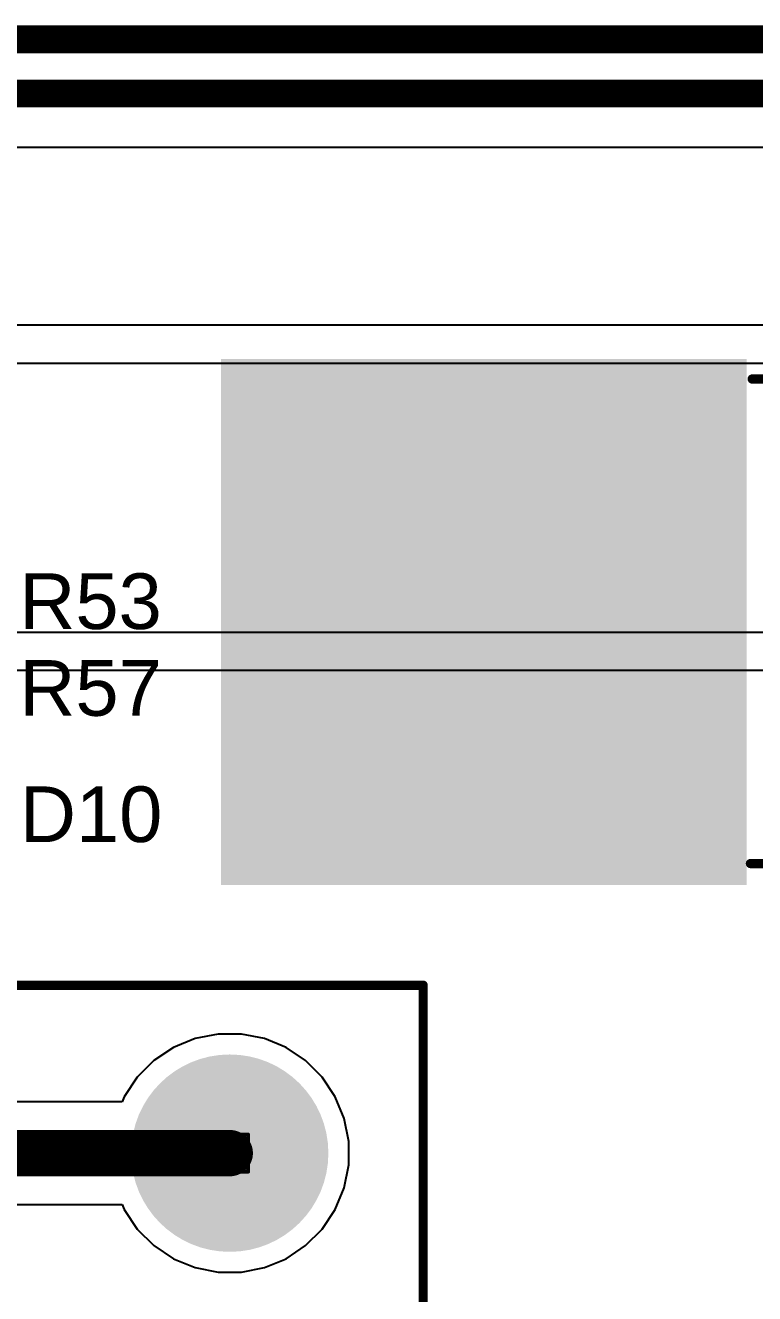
# Model space of a CAD drawing. Header units: inches. Extents: x -3 to 195, y 0 to 199.
# Drawn here: x 1.327 to 1.72, y 1.478 to 2.162 of the extents above; entities that cross this region are included whole.
import ezdxf

# ---------------------------------------------------------------- set-up
doc = ezdxf.new("R2010")
doc.units = ezdxf.units.IN
doc.header["$MEASUREMENT"] = 0
for name, color, linetype in [('Bottom Layer', 5, 'Continuous'), ('Bottom Solder', 6, 'Continuous'), ('Drill Drawing', 1, 'Continuous'), ('Multi-Layer', 9, 'Continuous'), ('Pad Holes', 156, 'Continuous'), ('Top Layer', 1, 'Continuous'), ('Top Overlay', 2, 'Continuous'), ('Top Paste', 8, 'Continuous'), ('Top Solder', 216, 'Continuous')]:
    doc.layers.add(name, color=color, linetype=linetype)
doc.styles.add('Arial', font='', dxfattribs={"height": 0.2})
doc.styles.get('Arial').set_extended_font_data('Arial')

# ---------------------------------------------------------------- blocks, each defined once
blk = doc.blocks.new('TO_252_2L_17')
at = {"layer": 'Top Layer'}
for points in [[(-0.1377944, 0.2736217), (0.1377962, 0.2736217), (0.1377962, -0.0019689), (-0.1377944, -0.0019689)], [(-0.12007865, -0.086615), (-0.06102355, -0.086615), (-0.06102355, -0.1850402), (-0.12007865, -0.1850402)], [(0.06102335, -0.086615), (0.12007845, -0.086615), (0.12007845, -0.1850402), (0.06102335, -0.1850402)]]:
    blk.add_hatch(color=1, dxfattribs=at).paths.add_polyline_path(points)
at = {"layer": 'Top Paste'}
for points in [[(-0.1377944, 0.2736217), (0.1377962, 0.2736217), (0.1377962, -0.0019689), (-0.1377944, -0.0019689)], [(-0.12007865, -0.086615), (-0.06102355, -0.086615), (-0.06102355, -0.1850402), (-0.12007865, -0.1850402)], [(0.06102335, -0.086615), (0.12007845, -0.086615), (0.12007845, -0.1850402), (0.06102335, -0.1850402)]]:
    blk.add_hatch(color=8, dxfattribs=at).paths.add_polyline_path(points)
at = {"layer": 'Top Solder'}
for points in [[(-0.1417944, 0.2776217), (0.1417962, 0.2776217), (0.1417962, -0.0059689), (-0.1417944, -0.0059689)], [(-0.12407865, -0.082615), (-0.05702355, -0.082615), (-0.05702355, -0.1890402), (-0.12407865, -0.1890402)], [(0.05702335, -0.082615), (0.12407845, -0.082615), (0.12407845, -0.1890402), (0.05702335, -0.1890402)]]:
    blk.add_hatch(color=216, dxfattribs=at).paths.add_polyline_path(points)
at = {"layer": 'Top Overlay'}
for points in [[(-0.1302231, -0.0079996, 0.005, 0.005, 0), (-0.130223, -0.0573656, 0.005, 0.005, 0)], [(0.1310469, -0.0089416, 0.005, 0.005, 0), (0.1310469, -0.0615256, 0.005, 0.005, 0)], [(-0.130223, -0.0573656, 0.005, 0.005, 0), (-0.1099991, -0.0573656, 0.005, 0.005, 0)], [(-0.0559991, -0.0639996, 0.005, 0.005, 0), (0.0529989, -0.0639996, 0.005, 0.005, 0)], [(0.1099989, -0.0615256, 0.005, 0.005, 0), (0.1310469, -0.0615256, 0.005, 0.005, 0)], [(-0.1319992, -0.1289996, 0.005, 0.005, 0), (-0.1319991, -0.1389996, 0.005, 0.005, 0)], [(-0.1319992, -0.1289996, 0.005, 0.005, 0), (-0.1269991, -0.1339996, 0.005, 0.005, 0)], [(-0.1269991, -0.1339996, 0.005, 0.005, 0), (-0.1319991, -0.1389996, 0.005, 0.005, 0)]]:
    blk.add_lwpolyline(points, format="xyseb", dxfattribs=at)
for points in [[(-0.1314731, -0.0079996, 0.0025, 0.0025, 1), (-0.1289731, -0.0079996, 0.0025, 0.0025, 1)], [(0.1297969, -0.0089416, 0.0025, 0.0025, 1), (0.1322969, -0.0089416, 0.0025, 0.0025, 1)], [(-0.131473, -0.0573656, 0.0025, 0.0025, 1), (-0.128973, -0.0573656, 0.0025, 0.0025, 1)], [(-0.131473, -0.0573656, 0.0025, 0.0025, 1), (-0.128973, -0.0573656, 0.0025, 0.0025, 1)], [(-0.1112491, -0.0573656, 0.0025, 0.0025, 1), (-0.1087491, -0.0573656, 0.0025, 0.0025, 1)], [(-0.0572491, -0.0639996, 0.0025, 0.0025, 1), (-0.0547491, -0.0639996, 0.0025, 0.0025, 1)], [(0.0517489, -0.0639996, 0.0025, 0.0025, 1), (0.0542489, -0.0639996, 0.0025, 0.0025, 1)], [(0.1087489, -0.0615256, 0.0025, 0.0025, 1), (0.1112489, -0.0615256, 0.0025, 0.0025, 1)], [(0.1297969, -0.0615256, 0.0025, 0.0025, 1), (0.1322969, -0.0615256, 0.0025, 0.0025, 1)], [(0.1297969, -0.0615256, 0.0025, 0.0025, 1), (0.1322969, -0.0615256, 0.0025, 0.0025, 1)], [(-0.1332492, -0.1289996, 0.0025, 0.0025, 1), (-0.1307492, -0.1289996, 0.0025, 0.0025, 1)], [(-0.1332492, -0.1289996, 0.0025, 0.0025, 1), (-0.1307492, -0.1289996, 0.0025, 0.0025, 1)], [(-0.1332491, -0.1389996, 0.0025, 0.0025, 1), (-0.1307491, -0.1389996, 0.0025, 0.0025, 1)], [(-0.1332491, -0.1389996, 0.0025, 0.0025, 1), (-0.1307491, -0.1389996, 0.0025, 0.0025, 1)], [(-0.1282491, -0.1339996, 0.0025, 0.0025, 1), (-0.1257491, -0.1339996, 0.0025, 0.0025, 1)], [(-0.1282491, -0.1339996, 0.0025, 0.0025, 1), (-0.1257491, -0.1339996, 0.0025, 0.0025, 1)]]:
    blk.add_lwpolyline(points, format="xyseb", close=True, dxfattribs=at)
blk = doc.blocks.new('G5RL_1A_E_HR_DC5_89')
at = {"layer": 'Bottom Layer'}
h = blk.add_hatch(color=5, dxfattribs=at)
edge = h.paths.add_edge_path()
edge.add_arc((-0.4921509, 0.147651), 0.0492125, 0, 360)
at = {"layer": 'Bottom Solder'}
h = blk.add_hatch(color=6, dxfattribs=at)
edge = h.paths.add_edge_path()
edge.add_arc((-0.4921509, 0.147651), 0.0532125, 0, 360)
at = {"layer": 'Multi-Layer'}
h = blk.add_hatch(color=9, dxfattribs=at)
edge = h.paths.add_edge_path()
edge.add_arc((-0.4921509, 0.147651), 0.0492125, 0, 360)
at = {"layer": 'Pad Holes'}
h = blk.add_hatch(color=7, dxfattribs=at)
edge = h.paths.add_edge_path()
edge.add_arc((-0.4921509, 0.147651), 0.029528, 0, 360)
at = {"layer": 'Top Layer'}
h = blk.add_hatch(color=1, dxfattribs=at)
edge = h.paths.add_edge_path()
edge.add_arc((-0.4921509, 0.147651), 0.0492125, 0, 360)
at = {"layer": 'Top Solder'}
h = blk.add_hatch(color=216, dxfattribs=at)
edge = h.paths.add_edge_path()
edge.add_arc((-0.4921509, 0.147651), 0.0532125, 0, 360)
at = {"layer": 'Top Overlay'}
for points in [[(-0.5826769, -0.248009, 0.005, 0.005, 0), (-0.5826769, 0.251991, 0.005, 0.005, 0)], [(0.5590531, 0.251991, 0.005, 0.005, 0), (-0.5826769, 0.251991, 0.005, 0.005, 0)], [(-0.5826769, -0.248009, 0.005, 0.005, 0), (-0.5826769, 0.251991, 0.005, 0.005, 0)], [(0.5590531, 0.251991, 0.005, 0.005, 0), (-0.5826769, 0.251991, 0.005, 0.005, 0)]]:
    blk.add_lwpolyline(points, format="xyseb", dxfattribs=at)
blk.add_lwpolyline([(-0.5839269, 0.251991, 0.0025, 0.0025, 1), (-0.5814269, 0.251991, 0.0025, 0.0025, 1)], format="xyseb", close=True, dxfattribs=at)
blk.add_lwpolyline([(-0.5839269, 0.251991, 0.0025, 0.0025, 1), (-0.5814269, 0.251991, 0.0025, 0.0025, 1)], format="xyseb", close=True, dxfattribs=at)
blk.add_lwpolyline([(-0.5839269, 0.251991, 0.0025, 0.0025, 1), (-0.5814269, 0.251991, 0.0025, 0.0025, 1)], format="xyseb", close=True, dxfattribs=at)
blk.add_lwpolyline([(-0.5839269, 0.251991, 0.0025, 0.0025, 1), (-0.5814269, 0.251991, 0.0025, 0.0025, 1)], format="xyseb", close=True, dxfattribs=at)

msp = doc.modelspace()

# ---------------------------------------------------------------- linework, layer by layer
at = {"layer": 'Bottom Layer'}
for p, q in [((0.4234688, 2.0959999), (2.5739999, 2.0959995)), ((2.465, 2), (0.3198, 2)), ((0.3198008, 1.9796082), (2.4647478, 1.9796082)), ((2.2359995, 1.8343916), (1.1680001, 1.8343918)), ((1.1679996, 1.814), (2.2359993, 1.8139998))]:
    msp.add_line(p, q, dxfattribs=at)
for points in [[(0.7494158, 2.1542372, 0.015, 0.015, 0), (2.7792241, 2.1542373, 0.015, 0.015, 0)], [(0.6475763, 2.125, 0.015, 0.015, 0), (2.5911797, 2.125, 0.015, 0.015, 0)]]:
    msp.add_lwpolyline(points, format="xyseb", dxfattribs=at)
at = {"layer": 'Drill Drawing'}
for points in [[(1.426837, 1.5586259, 0.002, 0.002, 0), (1.426837, 1.5636259, 0.002, 0.002, 0)], [(1.426837, 1.5636259, 0.002, 0.002, 0), (1.431837, 1.5636259, 0.002, 0.002, 0)], [(1.426837, 1.5586259, 0.002, 0.002, 0), (1.431837, 1.5536259, 0.002, 0.002, 0)], [(1.431837, 1.5636259, 0.002, 0.002, 0), (1.436837, 1.5586259, 0.002, 0.002, 0)], [(1.436837, 1.5586259, 0.002, 0.002, 0), (1.441837, 1.5636259, 0.002, 0.002, 0)], [(1.441837, 1.5636259, 0.002, 0.002, 0), (1.446837, 1.5636259, 0.002, 0.002, 0)], [(1.441837, 1.5536259, 0.002, 0.002, 0), (1.446837, 1.5586259, 0.002, 0.002, 0)], [(1.446837, 1.5586259, 0.002, 0.002, 0), (1.446837, 1.5636259, 0.002, 0.002, 0)], [(1.426837, 1.5486259, 0.002, 0.002, 0), (1.431837, 1.5536259, 0.002, 0.002, 0)], [(1.441837, 1.5536259, 0.002, 0.002, 0), (1.446837, 1.5486259, 0.002, 0.002, 0)], [(1.426837, 1.5436259, 0.002, 0.002, 0), (1.426837, 1.5486259, 0.002, 0.002, 0)], [(1.431837, 1.5436259, 0.002, 0.002, 0), (1.436837, 1.5486259, 0.002, 0.002, 0)], [(1.436837, 1.5486259, 0.002, 0.002, 0), (1.441837, 1.5436259, 0.002, 0.002, 0)], [(1.446837, 1.5436259, 0.002, 0.002, 0), (1.446837, 1.5486259, 0.002, 0.002, 0)], [(1.426837, 1.5436259, 0.002, 0.002, 0), (1.431837, 1.5436259, 0.002, 0.002, 0)], [(1.441837, 1.5436259, 0.002, 0.002, 0), (1.446837, 1.5436259, 0.002, 0.002, 0)]]:
    msp.add_lwpolyline(points, format="xyseb", dxfattribs=at)
for points in [[(1.426337, 1.5636259, 0.001, 0.001, 1), (1.427337, 1.5636259, 0.001, 0.001, 1)], [(1.426337, 1.5636259, 0.001, 0.001, 1), (1.427337, 1.5636259, 0.001, 0.001, 1)], [(1.426337, 1.5586259, 0.001, 0.001, 1), (1.427337, 1.5586259, 0.001, 0.001, 1)], [(1.426337, 1.5586259, 0.001, 0.001, 1), (1.427337, 1.5586259, 0.001, 0.001, 1)], [(1.431337, 1.5636259, 0.001, 0.001, 1), (1.432337, 1.5636259, 0.001, 0.001, 1)], [(1.431337, 1.5636259, 0.001, 0.001, 1), (1.432337, 1.5636259, 0.001, 0.001, 1)], [(1.436337, 1.5586259, 0.001, 0.001, 1), (1.437337, 1.5586259, 0.001, 0.001, 1)], [(1.436337, 1.5586259, 0.001, 0.001, 1), (1.437337, 1.5586259, 0.001, 0.001, 1)], [(1.441337, 1.5636259, 0.001, 0.001, 1), (1.442337, 1.5636259, 0.001, 0.001, 1)], [(1.441337, 1.5636259, 0.001, 0.001, 1), (1.442337, 1.5636259, 0.001, 0.001, 1)], [(1.446337, 1.5636259, 0.001, 0.001, 1), (1.447337, 1.5636259, 0.001, 0.001, 1)], [(1.446337, 1.5636259, 0.001, 0.001, 1), (1.447337, 1.5636259, 0.001, 0.001, 1)], [(1.446337, 1.5586259, 0.001, 0.001, 1), (1.447337, 1.5586259, 0.001, 0.001, 1)], [(1.446337, 1.5586259, 0.001, 0.001, 1), (1.447337, 1.5586259, 0.001, 0.001, 1)], [(1.431337, 1.5536259, 0.001, 0.001, 1), (1.432337, 1.5536259, 0.001, 0.001, 1)], [(1.431337, 1.5536259, 0.001, 0.001, 1), (1.432337, 1.5536259, 0.001, 0.001, 1)], [(1.441337, 1.5536259, 0.001, 0.001, 1), (1.442337, 1.5536259, 0.001, 0.001, 1)], [(1.441337, 1.5536259, 0.001, 0.001, 1), (1.442337, 1.5536259, 0.001, 0.001, 1)], [(1.426337, 1.5486259, 0.001, 0.001, 1), (1.427337, 1.5486259, 0.001, 0.001, 1)], [(1.426337, 1.5486259, 0.001, 0.001, 1), (1.427337, 1.5486259, 0.001, 0.001, 1)], [(1.436337, 1.5486259, 0.001, 0.001, 1), (1.437337, 1.5486259, 0.001, 0.001, 1)], [(1.436337, 1.5486259, 0.001, 0.001, 1), (1.437337, 1.5486259, 0.001, 0.001, 1)], [(1.446337, 1.5486259, 0.001, 0.001, 1), (1.447337, 1.5486259, 0.001, 0.001, 1)], [(1.446337, 1.5486259, 0.001, 0.001, 1), (1.447337, 1.5486259, 0.001, 0.001, 1)], [(1.426337, 1.5436259, 0.001, 0.001, 1), (1.427337, 1.5436259, 0.001, 0.001, 1)], [(1.426337, 1.5436259, 0.001, 0.001, 1), (1.427337, 1.5436259, 0.001, 0.001, 1)], [(1.431337, 1.5436259, 0.001, 0.001, 1), (1.432337, 1.5436259, 0.001, 0.001, 1)], [(1.431337, 1.5436259, 0.001, 0.001, 1), (1.432337, 1.5436259, 0.001, 0.001, 1)], [(1.441337, 1.5436259, 0.001, 0.001, 1), (1.442337, 1.5436259, 0.001, 0.001, 1)], [(1.441337, 1.5436259, 0.001, 0.001, 1), (1.442337, 1.5436259, 0.001, 0.001, 1)], [(1.446337, 1.5436259, 0.001, 0.001, 1), (1.447337, 1.5436259, 0.001, 0.001, 1)], [(1.446337, 1.5436259, 0.001, 0.001, 1), (1.447337, 1.5436259, 0.001, 0.001, 1)]]:
    msp.add_lwpolyline(points, format="xyseb", close=True, dxfattribs=at)
at = {"layer": 'Top Layer'}
for p, q in [((1.4181069, 1.6153708), (1.406421, 1.6105303)), ((1.4305126, 1.6178384), (1.4181069, 1.6153708)), ((1.4431614, 1.6178384), (1.4305126, 1.6178384)), ((1.4555671, 1.6153708), (1.4431614, 1.6178384)), ((1.467253, 1.6105303), (1.4555671, 1.6153708)), ((1.406421, 1.6105303), (1.3959039, 1.603503)), ((1.4777701, 1.603503), (1.467253, 1.6105303)), ((1.3959039, 1.603503), (1.3869599, 1.594559)), ((1.4867141, 1.594559), (1.4777701, 1.603503)), ((1.3869599, 1.594559), (1.3799326, 1.5840419)), ((1.4937414, 1.5840419), (1.4867141, 1.594559)), ((1.378823, 1.5813632), (1.3139027, 1.5813632)), ((1.3799326, 1.5840419), (1.378823, 1.5813632)), ((1.4985819, 1.572356), (1.4937414, 1.5840419)), ((1.5010495, 1.5599503), (1.4985819, 1.572356)), ((1.5010495, 1.5473015), (1.5010495, 1.5599503)), ((1.4985819, 1.5348958), (1.5010495, 1.5473015)), ((1.4937414, 1.5232099), (1.4985819, 1.5348958)), ((1.3139027, 1.5258886), (1.378823, 1.5258886)), ((1.378823, 1.5258886), (1.3799326, 1.5232099)), ((1.3799326, 1.5232099), (1.3869599, 1.5126928)), ((1.4867141, 1.5126928), (1.4937414, 1.5232099)), ((1.3869599, 1.5126928), (1.3959039, 1.5037488)), ((1.4777701, 1.5037488), (1.4867141, 1.5126928)), ((1.3959039, 1.5037488), (1.406421, 1.4967215)), ((1.467253, 1.4967215), (1.4777701, 1.5037488)), ((1.406421, 1.4967215), (1.4181069, 1.491881)), ((1.4181069, 1.491881), (1.4305126, 1.4894134)), ((1.4431614, 1.4894134), (1.4555671, 1.491881)), ((1.4555671, 1.491881), (1.467253, 1.4967215)), ((1.4305126, 1.4894134), (1.4431614, 1.4894134))]:
    msp.add_line(p, q, dxfattribs=at)
msp.add_lwpolyline([(1.3139027, 1.5536259, 0.025, 0.025, 0), (1.436837, 1.5536259, 0.025, 0.025, 0)], format="xyseb", dxfattribs=at)
msp.add_lwpolyline([(1.430587, 1.5536259, 0.0125, 0.0125, 1), (1.443087, 1.5536259, 0.0125, 0.0125, 1)], format="xyseb", close=True, dxfattribs=at)

# ---------------------------------------------------------------- block references
for name, p, rotation in [('TO_252_2L_17', (1.7097254, 1.84), 90), ('G5RL_1A_E_HR_DC5_89', (1.289186, 1.061475), 270)]:
    msp.add_blockref(name, p, dxfattribs=dict(rotation=rotation))

# ---------------------------------------------------------------- texts
at = {"layer": 'Top Overlay', "style": 'Arial'}
for s, p in [('R53', (1.3232965, 1.8362352)), ('R57', (1.3232965, 1.7894619)), ('D10', (1.3236077, 1.721375))]:
    msp.add_text(s, height=0.03, dxfattribs=at).set_placement(p)

doc.saveas('drawing.dxf')
